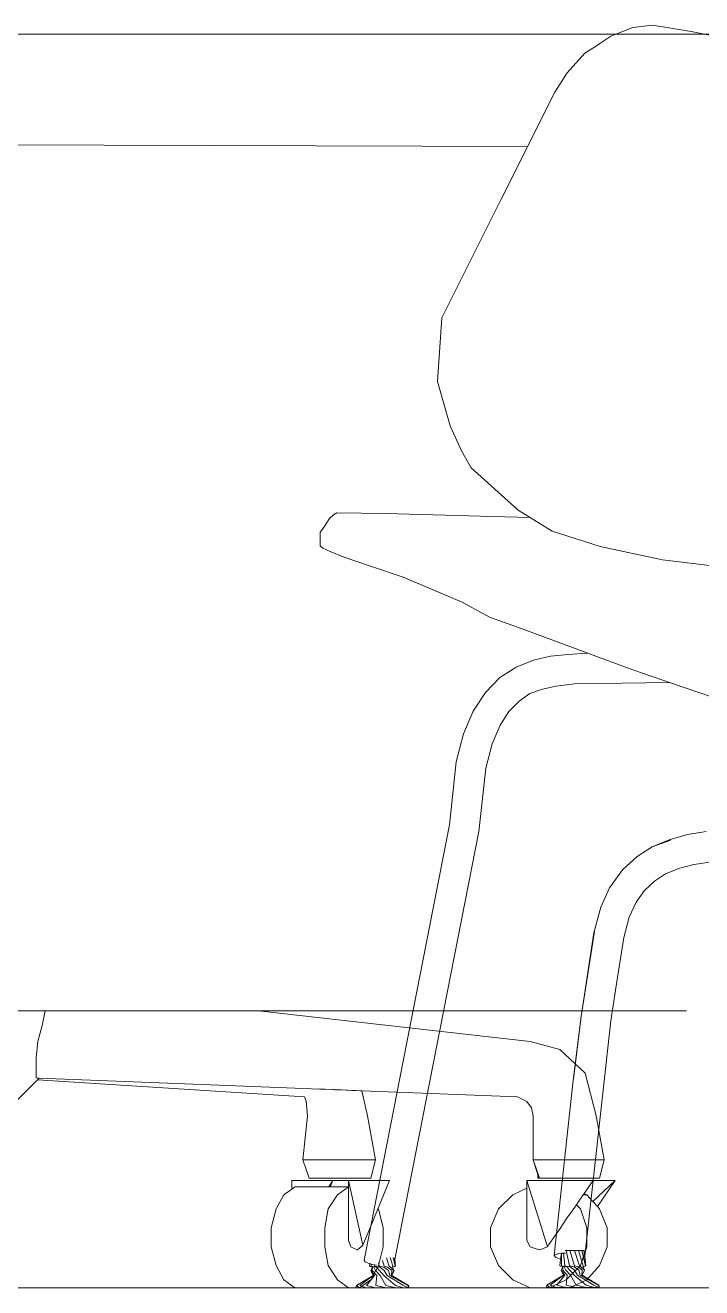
# Model space of a CAD drawing. Header units: millimetres. Extents: x -59 to 123, y 54 to 155.
# Drawn here: x 17.268 to 17.635, y 127.765 to 128.449 of the extents above; entities that cross this region are included whole.
import ezdxf

# ---------------------------------------------------------------- set-up
doc = ezdxf.new("R2010")
doc.units = ezdxf.units.MM
doc.layers.get('0').update_dxf_attribs({"lineweight": 9})
for name, color, linetype, lineweight in [('COTAS', 8, 'Continuous', 5), ('mobiliario', 7, 'Continuous', 0), ('MUROS', 7, 'Continuous', 80)]:
    doc.layers.add(name, color=color, linetype=linetype, lineweight=lineweight)

# ---------------------------------------------------------------- blocks, each defined once
blk = doc.blocks.new('silaapilablee')
for p, q in [((-1.04573, 0.08828), (-1.03505, 0.08945)), ((-1.01422, 0.086), (-1.03505, 0.08945)), ((-1.06313, 0.07984), (-1.0577, 0.08351)), ((-1.0577, 0.08351), (-1.04573, 0.08828)), ((-0.98786, 0.08086), (-1.01422, 0.086)), ((-1.06605, 0.07798), (-1.07177, 0.07437)), ((-1.06605, 0.07798), (-1.06313, 0.07984)), ((-1.07177, 0.07437), (-1.08125, 0.06371)), ((-1.08125, 0.06371), (-1.08798, 0.05315)), ((-1.11743, -0.0055), (-1.08798, 0.05315)), ((-1.11743, -0.0055), (-1.14931, -0.06898)), ((-1.14931, -0.06898), (-1.15159, -0.10359)), ((-1.15159, -0.10359), (-1.1448, -0.12762)), ((-1.1448, -0.12762), (-1.13853, -0.14121)), ((-1.13332, -0.15033), (-1.13853, -0.14121)), ((-1.13332, -0.15033), (-1.10786, -0.17327)), ((-1.21336, -0.18279), (-1.21004, -0.17772)), ((-1.21004, -0.17772), (-1.20788, -0.17588)), ((-1.20788, -0.17588), (-1.20619, -0.17472)), ((-1.20619, -0.17472), (-1.17958, -0.17515)), ((-1.17958, -0.17515), (-1.12184, -0.17663)), ((-1.12184, -0.17663), (-1.10139, -0.17728)), ((-1.10786, -0.17327), (-1.08939, -0.18471)), ((-1.21336, -0.18279), (-1.21517, -0.18512)), ((-1.21517, -0.18512), (-1.21517, -0.18638)), ((-1.21509, -0.19257), (-1.21517, -0.18638)), ((-1.06339, -0.19296), (-1.08939, -0.18471)), ((-1.21509, -0.19257), (-1.21365, -0.19388)), ((-1.2097, -0.19567), (-1.21365, -0.19388)), ((-1.20262, -0.19861), (-1.2097, -0.19567)), ((-1.02967, -0.20013), (-1.06339, -0.19296)), ((-1.20262, -0.19861), (-1.18728, -0.20381)), ((-1.18728, -0.20381), (-1.17027, -0.20958)), ((-1.02967, -0.20013), (-0.98751, -0.2052)), ((-1.17027, -0.20958), (-1.1383, -0.22307)), ((-1.1383, -0.22307), (-1.1235, -0.23133)), ((-1.1235, -0.23133), (-1.10566, -0.23762)), ((-1.10566, -0.23762), (-1.0483, -0.25887)), ((-1.0996, -0.25458), (-1.09028, -0.25233)), ((-1.08083, -0.25155), (-1.09028, -0.25233)), ((-1.0709, -0.25068), (-1.08083, -0.25155)), ((-1.0709, -0.25068), (-1.07031, -0.25067)), ((-1.11051, -0.25935), (-1.11785, -0.26395)), ((-1.11051, -0.25935), (-1.10904, -0.25833)), ((-1.10895, -0.25837), (-1.11051, -0.25935)), ((-1.10904, -0.25833), (-1.0996, -0.25458)), ((-1.0483, -0.25887), (-1.03682, -0.26283)), ((-1.12564, -0.27202), (-1.11785, -0.26395)), ((-1.07727, -0.26742), (-1.02593, -0.26658)), ((-1.03682, -0.26283), (-1.02841, -0.26573)), ((-1.02841, -0.26573), (-1.02643, -0.26641)), ((-1.02643, -0.26641), (-1.02593, -0.26658)), ((-1.02593, -0.26658), (-0.9904, -0.27884)), ((-1.13228, -0.2822), (-1.12564, -0.27202)), ((-1.10743, -0.27675), (-1.10157, -0.27263)), ((-1.09474, -0.27022), (-1.10157, -0.27263)), ((-1.09474, -0.27022), (-1.08738, -0.26857)), ((-1.07727, -0.26742), (-1.08738, -0.26857)), ((-1.10743, -0.27675), (-1.11286, -0.28231)), ((-1.13228, -0.2822), (-1.13759, -0.29452)), ((-1.11286, -0.28231), (-1.11759, -0.28976)), ((-1.12203, -0.29995), (-1.11759, -0.28976)), ((-1.13759, -0.29452), (-1.14146, -0.30958)), ((-1.12543, -0.31306), (-1.12203, -0.29995)), ((-1.14146, -0.30958), (-1.145, -0.34378)), ((-1.12543, -0.31306), (-1.12918, -0.3474)), ((-1.145, -0.34378), (-1.19141, -0.57954)), ((-1.17473, -0.57927), (-1.12918, -0.3474)), ((-1.00607, -0.34738), (-1.01613, -0.34907)), ((-1.02599, -0.3519), (-1.03531, -0.35572)), ((-1.03531, -0.35572), (-1.02514, -0.35197)), ((-1.01613, -0.34907), (-1.02599, -0.3519)), ((-1.05114, -0.36794), (-1.04341, -0.36082)), ((-1.04341, -0.36082), (-1.03531, -0.35572)), ((-1.05843, -0.37785), (-1.05114, -0.36794)), ((-1.02803, -0.37038), (-1.02032, -0.36722)), ((-1.01279, -0.36524), (-1.02032, -0.36722)), ((-1.01279, -0.36524), (-0.99402, -0.36262)), ((-1.03399, -0.37428), (-1.03947, -0.37933)), ((-1.03399, -0.37428), (-1.02803, -0.37038)), ((-1.06311, -0.38829), (-1.05843, -0.37785)), ((-1.04388, -0.38564), (-1.03947, -0.37933)), ((-1.06311, -0.38829), (-1.06684, -0.40221)), ((-1.04769, -0.39378), (-1.04388, -0.38564)), ((-1.04769, -0.39378), (-1.05054, -0.40474)), ((-1.07382, -0.44751), (-1.06651, -0.40151)), ((-1.06684, -0.40221), (-1.07382, -0.44751)), ((-1.05518, -0.43337), (-1.05054, -0.40474)), ((-1.05773, -0.44999), (-1.05518, -0.43337)), ((-1.07382, -0.44751), (-1.07815, -0.48215)), ((-1.07783, -0.48145), (-1.07382, -0.44751)), ((-1.0718, -0.57727), (-1.05773, -0.44999)), ((-1.08838, -0.57691), (-1.07815, -0.48215)), ((-1.0825, -0.57437), (-1.08196, -0.57437)), ((-1.08196, -0.57437), (-1.08006, -0.5826)), ((-1.08196, -0.57437), (-1.07981, -0.57437)), ((-1.07981, -0.57437), (-1.0773, -0.5826)), ((-1.07981, -0.57437), (-1.07742, -0.57437)), ((-1.07742, -0.57437), (-1.07467, -0.5826)), ((-1.07742, -0.57437), (-1.07515, -0.57437)), ((-1.07515, -0.57437), (-1.07259, -0.5826)), ((-1.07515, -0.57437), (-1.07335, -0.57437)), ((-1.07335, -0.57437), (-1.07136, -0.5826)), ((-1.07335, -0.57437), (-1.07229, -0.57437)), ((-1.07229, -0.57437), (-1.07118, -0.5826)), ((-1.07229, -0.57437), (-1.07213, -0.57437)), ((-1.07213, -0.57437), (-1.0718, -0.57727)), ((-1.19141, -0.57954), (-1.19076, -0.58055)), ((-1.19076, -0.58055), (-1.18909, -0.58122)), ((-1.18909, -0.58122), (-1.18825, -0.58147)), ((-1.18361, -0.58106), (-1.1832, -0.5828)), ((-1.18138, -0.5797), (-1.18043, -0.5828)), ((-1.17931, -0.57832), (-1.17781, -0.5828)), ((-1.17716, -0.57821), (-1.17573, -0.5828)), ((-1.17562, -0.57815), (-1.1745, -0.5828)), ((-1.1749, -0.57852), (-1.17432, -0.5828)), ((-1.17479, -0.57873), (-1.17473, -0.57927)), ((-1.17473, -0.57927), (-1.17432, -0.5828)), ((-1.08838, -0.57691), (-1.08586, -0.57591)), ((-1.08772, -0.57803), (-1.08838, -0.57691)), ((-1.0851, -0.57909), (-1.08772, -0.57803)), ((-1.08586, -0.57591), (-1.08449, -0.57585)), ((-1.08527, -0.5826), (-1.08487, -0.57914)), ((-1.08487, -0.57914), (-1.0851, -0.57909)), ((-1.08487, -0.57914), (-1.08449, -0.57585)), ((-1.08449, -0.57585), (-1.08433, -0.57585)), ((-1.08433, -0.57585), (-1.08438, -0.5826)), ((-1.08433, -0.57585), (-1.08337, -0.57581)), ((-1.08337, -0.57581), (-1.08216, -0.57577)), ((-1.08337, -0.57581), (-1.08255, -0.5826)), ((-1.0718, -0.57727), (-1.07118, -0.5826)), ((-1.19545, -0.59339), (-1.18638, -0.58794)), ((-1.18638, -0.58794), (-1.19367, -0.59339)), ((-1.18574, -0.58794), (-1.19001, -0.59339)), ((-1.18841, -0.5828), (-1.18825, -0.58147)), ((-1.18841, -0.5828), (-1.18615, -0.58346)), ((-1.18684, -0.58346), (-1.18841, -0.5828)), ((-1.18825, -0.58147), (-1.18751, -0.58169)), ((-1.18772, -0.58516), (-1.18684, -0.58346)), ((-1.18772, -0.58516), (-1.18574, -0.58794)), ((-1.18638, -0.58794), (-1.18772, -0.58516)), ((-1.18751, -0.58169), (-1.18752, -0.5828)), ((-1.18752, -0.5828), (-1.18472, -0.58346)), ((-1.18751, -0.58169), (-1.18679, -0.5819)), ((-1.18684, -0.58346), (-1.18691, -0.58516)), ((-1.18691, -0.58516), (-1.18444, -0.58794)), ((-1.18679, -0.5819), (-1.18577, -0.58212)), ((-1.18615, -0.58346), (-1.18527, -0.58516)), ((-1.18577, -0.58212), (-1.18569, -0.5828)), ((-1.18577, -0.58212), (-1.18463, -0.58236)), ((-1.18569, -0.5828), (-1.18279, -0.58346)), ((-1.18527, -0.58516), (-1.18267, -0.58794)), ((-1.18444, -0.58794), (-1.18504, -0.59339)), ((-1.18472, -0.58346), (-1.18302, -0.58516)), ((-1.1832, -0.5828), (-1.18064, -0.58346)), ((-1.18302, -0.58516), (-1.1807, -0.58794)), ((-1.18279, -0.58346), (-1.18053, -0.58516)), ((-1.18267, -0.58794), (-1.17951, -0.59339)), ((-1.1807, -0.58794), (-1.17426, -0.59339)), ((-1.18064, -0.58346), (-1.17816, -0.58516)), ((-1.18053, -0.58516), (-1.17883, -0.58794)), ((-1.18043, -0.5828), (-1.1786, -0.58346)), ((-1.17883, -0.58794), (-1.17009, -0.59339)), ((-1.1786, -0.58346), (-1.17628, -0.58516)), ((-1.17816, -0.58516), (-1.17735, -0.58794)), ((-1.17781, -0.5828), (-1.17698, -0.58346)), ((-1.17735, -0.58794), (-1.16764, -0.59339)), ((-1.17698, -0.58346), (-1.17517, -0.58516)), ((-1.17628, -0.58516), (-1.17648, -0.58794)), ((-1.17648, -0.58794), (-1.16727, -0.59339)), ((-1.17517, -0.58516), (-1.17635, -0.58794)), ((-1.17501, -0.58516), (-1.17635, -0.58794)), ((-1.17635, -0.58794), (-1.16727, -0.59339)), ((-1.17573, -0.5828), (-1.17603, -0.58346)), ((-1.17603, -0.58346), (-1.17501, -0.58516)), ((-1.1745, -0.5828), (-1.17589, -0.58346)), ((-1.17432, -0.5828), (-1.17589, -0.58346)), ((-1.17589, -0.58346), (-1.17501, -0.58516)), ((-1.09231, -0.59318), (-1.08324, -0.58774)), ((-1.08324, -0.58774), (-1.09053, -0.59318)), ((-1.0826, -0.58774), (-1.08687, -0.59318)), ((-1.08527, -0.5826), (-1.08301, -0.58326)), ((-1.0837, -0.58326), (-1.08527, -0.5826)), ((-1.08458, -0.58496), (-1.0837, -0.58326)), ((-1.08458, -0.58496), (-1.0826, -0.58774)), ((-1.08324, -0.58774), (-1.08458, -0.58496)), ((-1.08438, -0.5826), (-1.08159, -0.58326)), ((-1.0837, -0.58326), (-1.08377, -0.58496)), ((-1.08377, -0.58496), (-1.0813, -0.58774)), ((-1.08301, -0.58326), (-1.08213, -0.58496)), ((-1.08255, -0.5826), (-1.07965, -0.58326)), ((-1.08213, -0.58496), (-1.07953, -0.58774)), ((-1.0813, -0.58774), (-1.0819, -0.59318)), ((-1.08159, -0.58326), (-1.07988, -0.58496)), ((-1.08006, -0.5826), (-1.0775, -0.58326)), ((-1.07988, -0.58496), (-1.07756, -0.58774)), ((-1.07965, -0.58326), (-1.07739, -0.58496)), ((-1.07953, -0.58774), (-1.07637, -0.59318)), ((-1.07756, -0.58774), (-1.07112, -0.59318)), ((-1.0775, -0.58326), (-1.07502, -0.58496)), ((-1.07739, -0.58496), (-1.07569, -0.58774)), ((-1.0773, -0.5826), (-1.07546, -0.58326)), ((-1.07569, -0.58774), (-1.06695, -0.59318)), ((-1.07546, -0.58326), (-1.07314, -0.58496)), ((-1.07502, -0.58496), (-1.07421, -0.58774)), ((-1.07467, -0.5826), (-1.07384, -0.58326)), ((-1.07421, -0.58774), (-1.0645, -0.59318)), ((-1.07384, -0.58326), (-1.07203, -0.58496)), ((-1.07314, -0.58496), (-1.07334, -0.58774)), ((-1.07334, -0.58774), (-1.06413, -0.59318)), ((-1.07203, -0.58496), (-1.07321, -0.58774)), ((-1.07187, -0.58496), (-1.07321, -0.58774)), ((-1.07321, -0.58774), (-1.06413, -0.59318)), ((-1.07259, -0.5826), (-1.07289, -0.58326)), ((-1.07289, -0.58326), (-1.07187, -0.58496)), ((-1.07136, -0.5826), (-1.07275, -0.58326)), ((-1.07118, -0.5826), (-1.07275, -0.58326)), ((-1.07275, -0.58326), (-1.07187, -0.58496)), ((-1.19576, -0.59454), (-1.19545, -0.59339)), ((-1.19576, -0.59454), (-1.19394, -0.59454)), ((-1.19545, -0.59339), (-1.19394, -0.59454)), ((-1.1902, -0.59454), (-1.19394, -0.59454)), ((-1.19367, -0.59339), (-1.1902, -0.59454)), ((-1.18512, -0.59454), (-1.1902, -0.59454)), ((-1.19001, -0.59339), (-1.18512, -0.59454)), ((-1.17947, -0.59454), (-1.18512, -0.59454)), ((-1.18504, -0.59339), (-1.17947, -0.59454)), ((-1.17951, -0.59339), (-1.1741, -0.59454)), ((-1.1741, -0.59454), (-1.17947, -0.59454)), ((-1.17426, -0.59339), (-1.16984, -0.59454)), ((-1.16984, -0.59454), (-1.1741, -0.59454)), ((-1.17009, -0.59339), (-1.16734, -0.59454)), ((-1.16734, -0.59454), (-1.16984, -0.59454)), ((-1.16764, -0.59339), (-1.16697, -0.59454)), ((-1.16697, -0.59454), (-1.16734, -0.59454)), ((-1.16727, -0.59339), (-1.16697, -0.59454)), ((-1.09262, -0.59434), (-1.09231, -0.59318)), ((-1.09262, -0.59434), (-1.0908, -0.59434)), ((-1.09231, -0.59318), (-1.0908, -0.59434)), ((-1.08706, -0.59434), (-1.0908, -0.59434)), ((-1.09053, -0.59318), (-1.08706, -0.59434)), ((-1.08198, -0.59434), (-1.08706, -0.59434)), ((-1.08687, -0.59318), (-1.08198, -0.59434)), ((-1.07633, -0.59434), (-1.08198, -0.59434)), ((-1.0819, -0.59318), (-1.07633, -0.59434)), ((-1.07637, -0.59318), (-1.07096, -0.59434)), ((-1.07096, -0.59434), (-1.07633, -0.59434)), ((-1.07112, -0.59318), (-1.0667, -0.59434)), ((-1.0667, -0.59434), (-1.07096, -0.59434)), ((-1.06695, -0.59318), (-1.0642, -0.59434)), ((-1.0642, -0.59434), (-1.0667, -0.59434)), ((-1.0645, -0.59318), (-1.06383, -0.59434)), ((-1.06383, -0.59434), (-1.0642, -0.59434)), ((-1.06413, -0.59318), (-1.06383, -0.59434))]:
    blk.add_line(p, q)
blk = doc.blocks.new('FQ4')
at = {"layer": 'mobiliario', "ltscale": 0.5}
for p, q in [((1853.1489, 1060.79422), (1852.59551, 1060.79259)), ((1853.08596, 1060.32422), (1852.50944, 1060.32422))]:
    blk.add_line(p, q, dxfattribs=at)
at = {"layer": 'mobiliario'}
for p, q in [((1852.74132, 1060.32422), (1852.59426, 1060.30755)), ((1852.85704, 1060.32422), (1852.85836, 1060.31696)), ((1852.85836, 1060.31696), (1852.86093, 1060.30755)), ((1852.56434, 1060.29046), (1852.57802, 1060.30328)), ((1852.59426, 1060.30755), (1852.57802, 1060.30328)), ((1852.86178, 1060.29901), (1852.86093, 1060.30755)), ((1852.86178, 1060.29217), (1852.86178, 1060.29901)), ((1852.55836, 1060.26738), (1852.56434, 1060.29046)), ((1852.86178, 1060.2879), (1852.86178, 1060.29217)), ((1852.70832, 1060.28186), (1852.73075, 1060.28274)), ((1852.71652, 1060.2777), (1852.86109, 1060.28688)), ((1852.73075, 1060.28274), (1852.75823, 1060.28382)), ((1852.75823, 1060.28382), (1852.86014, 1060.28783)), ((1852.86014, 1060.28783), (1852.86178, 1060.2879)), ((1852.86068, 1060.28728), (1852.86014, 1060.28783)), ((1852.86089, 1060.28708), (1852.86068, 1060.28728)), ((1852.86107, 1060.2869), (1852.86089, 1060.28708)), ((1852.86109, 1060.28688), (1852.86107, 1060.2869)), ((1852.87375, 1060.27422), (1852.86109, 1060.28688)), ((1852.6011, 1060.27764), (1852.59597, 1060.27508)), ((1852.6011, 1060.27764), (1852.68538, 1060.28096)), ((1852.68538, 1060.28096), (1852.68229, 1060.26738)), ((1852.68538, 1060.28096), (1852.68609, 1060.28098)), ((1852.68609, 1060.28098), (1852.68866, 1060.28108)), ((1852.68866, 1060.28108), (1852.68913, 1060.2811)), ((1852.68913, 1060.2811), (1852.69073, 1060.28117)), ((1852.69073, 1060.28117), (1852.69293, 1060.28125)), ((1852.69293, 1060.28125), (1852.69376, 1060.28129)), ((1852.69376, 1060.28129), (1852.69642, 1060.28139)), ((1852.69642, 1060.28139), (1852.69993, 1060.28153)), ((1852.69993, 1060.28153), (1852.70051, 1060.28155)), ((1852.70051, 1060.28155), (1852.70115, 1060.28158)), ((1852.70115, 1060.28158), (1852.7052, 1060.28174)), ((1852.7052, 1060.28174), (1852.70832, 1060.28186)), ((1852.71557, 1060.27536), (1852.71648, 1060.27764)), ((1852.71648, 1060.27764), (1852.71652, 1060.2777)), ((1852.5934, 1060.27166), (1852.59255, 1060.26738)), ((1852.59597, 1060.27508), (1852.5934, 1060.27166)), ((1852.71477, 1060.26738), (1852.71557, 1060.27536)), ((1852.55836, 1060.26738), (1852.55409, 1060.24345)), ((1852.59255, 1060.24345), (1852.59255, 1060.26738)), ((1852.68229, 1060.26738), (1852.67802, 1060.24345)), ((1852.71477, 1060.26738), (1852.71734, 1060.24345)), ((1852.55665, 1060.23362), (1852.55409, 1060.24345)), ((1852.55409, 1060.24345), (1852.55665, 1060.24345)), ((1852.55665, 1060.24345), (1852.56093, 1060.24345)), ((1852.56776, 1060.24345), (1852.56093, 1060.24345)), ((1852.56776, 1060.24345), (1852.57546, 1060.24345)), ((1852.57546, 1060.24345), (1852.58315, 1060.24345)), ((1852.58913, 1060.24345), (1852.58315, 1060.24345)), ((1852.58913, 1060.23362), (1852.59255, 1060.24345)), ((1852.59255, 1060.24345), (1852.58913, 1060.24345)), ((1852.58999, 1060.23533), (1852.59255, 1060.24345)), ((1852.68058, 1060.23362), (1852.67802, 1060.24345)), ((1852.67802, 1060.24345), (1852.67973, 1060.24345)), ((1852.684, 1060.24345), (1852.67973, 1060.24345)), ((1852.69084, 1060.24345), (1852.684, 1060.24345)), ((1852.69853, 1060.24345), (1852.69084, 1060.24345)), ((1852.69853, 1060.24345), (1852.70537, 1060.24345)), ((1852.71221, 1060.24345), (1852.70537, 1060.24345)), ((1852.71563, 1060.24345), (1852.71221, 1060.24345)), ((1852.71392, 1060.23362), (1852.71734, 1060.24345)), ((1852.71563, 1060.24345), (1852.71734, 1060.24345)), ((1852.58999, 1060.23533), (1852.58956, 1060.23448)), ((1852.58999, 1060.23533), (1852.58999, 1060.23362)), ((1852.56014, 1060.22088), (1852.54811, 1060.23234)), ((1852.55776, 1060.2182), (1852.54811, 1060.23234)), ((1852.54811, 1060.23234), (1852.56007, 1060.23234)), ((1852.55665, 1060.23362), (1852.55836, 1060.23362)), ((1852.56264, 1060.23362), (1852.55836, 1060.23362)), ((1852.56007, 1060.23234), (1852.56493, 1060.2253)), ((1852.59597, 1060.23234), (1852.56007, 1060.23234)), ((1852.56264, 1060.23362), (1852.56862, 1060.23362)), ((1852.57546, 1060.23362), (1852.56862, 1060.23362)), ((1852.57546, 1060.23362), (1852.58144, 1060.23362)), ((1852.58144, 1060.23362), (1852.58657, 1060.23362)), ((1852.58486, 1060.19644), (1852.59597, 1060.23234)), ((1852.58913, 1060.23362), (1852.58657, 1060.23362)), ((1852.58956, 1060.23448), (1852.58913, 1060.23362)), ((1852.58999, 1060.23362), (1852.58913, 1060.23362)), ((1852.58956, 1060.23448), (1852.58999, 1060.23362)), ((1852.59597, 1060.22814), (1852.59597, 1060.23234)), ((1852.60366, 1060.22465), (1852.59597, 1060.22814)), ((1852.59597, 1060.21975), (1852.59597, 1060.22814)), ((1852.69255, 1060.23234), (1852.67033, 1060.23234)), ((1852.67033, 1060.23234), (1852.67654, 1060.21736)), ((1852.68058, 1060.23362), (1852.68229, 1060.23362)), ((1852.68229, 1060.23362), (1852.68657, 1060.23362)), ((1852.68486, 1060.1973), (1852.69255, 1060.23234)), ((1852.68657, 1060.23362), (1852.69169, 1060.23362)), ((1852.69853, 1060.23362), (1852.69169, 1060.23362)), ((1852.69255, 1060.22892), (1852.69255, 1060.23234)), ((1852.69255, 1060.23234), (1852.7011, 1060.23234)), ((1852.69853, 1060.22465), (1852.69255, 1060.22892)), ((1852.69255, 1060.22892), (1852.69255, 1060.19986)), ((1852.69255, 1060.22892), (1852.7026, 1060.22892)), ((1852.70452, 1060.23362), (1852.69853, 1060.23362)), ((1852.7011, 1060.23234), (1852.72332, 1060.23234)), ((1852.70335, 1060.22892), (1852.7011, 1060.23234)), ((1852.7026, 1060.22892), (1852.7011, 1060.23234)), ((1852.7026, 1060.22892), (1852.70335, 1060.22892)), ((1852.72161, 1060.22892), (1852.70335, 1060.22892)), ((1852.70452, 1060.23362), (1852.70964, 1060.23362)), ((1852.71306, 1060.23362), (1852.70964, 1060.23362)), ((1852.71392, 1060.23362), (1852.71306, 1060.23362)), ((1852.72161, 1060.22892), (1852.72332, 1060.2277)), ((1852.72332, 1060.23234), (1852.72332, 1060.2277)), ((1852.56349, 1060.22465), (1852.56014, 1060.22088)), ((1852.56493, 1060.2253), (1852.56349, 1060.22465)), ((1852.56514, 1060.22499), (1852.56349, 1060.22465)), ((1852.56538, 1060.22465), (1852.56349, 1060.22465)), ((1852.56493, 1060.2253), (1852.56514, 1060.22499)), ((1852.56514, 1060.22499), (1852.56538, 1060.22465)), ((1852.56538, 1060.22465), (1852.56749, 1060.2216)), ((1852.56749, 1060.2216), (1852.56915, 1060.2192)), ((1852.61135, 1060.21696), (1852.60366, 1060.22465)), ((1852.70366, 1060.21696), (1852.69853, 1060.22465)), ((1852.72332, 1060.2277), (1852.72759, 1060.22465)), ((1852.72759, 1060.22465), (1852.73187, 1060.21696)), ((1852.55665, 1060.21696), (1852.55238, 1060.2067)), ((1852.55776, 1060.2182), (1852.55665, 1060.21696)), ((1852.56014, 1060.22088), (1852.55776, 1060.2182)), ((1852.56691, 1060.21696), (1852.56349, 1060.2067)), ((1852.56915, 1060.2192), (1852.56691, 1060.21696)), ((1852.56915, 1060.2192), (1852.5746, 1060.2113)), ((1852.59597, 1060.19986), (1852.59597, 1060.21975)), ((1852.61563, 1060.2067), (1852.61135, 1060.21696)), ((1852.67631, 1060.21696), (1852.67375, 1060.2067)), ((1852.67654, 1060.21736), (1852.67631, 1060.21696)), ((1852.67654, 1060.21736), (1852.68058, 1060.2076)), ((1852.70537, 1060.2067), (1852.70366, 1060.21696)), ((1852.73187, 1060.21696), (1852.73443, 1060.2067)), ((1852.5746, 1060.2113), (1852.57801, 1060.20636)), ((1852.68058, 1060.2076), (1852.68342, 1060.20077)), ((1852.55238, 1060.2067), (1852.55238, 1060.19644)), ((1852.56349, 1060.19644), (1852.56349, 1060.2067)), ((1852.57801, 1060.20636), (1852.584, 1060.19768)), ((1852.61563, 1060.19644), (1852.61563, 1060.2067)), ((1852.67375, 1060.2067), (1852.67375, 1060.19644)), ((1852.68342, 1060.20077), (1852.68486, 1060.1973)), ((1852.70537, 1060.19644), (1852.70537, 1060.2067)), ((1852.73443, 1060.2067), (1852.73443, 1060.19644)), ((1852.55238, 1060.19644), (1852.55665, 1060.18619)), ((1852.56349, 1060.19644), (1852.56691, 1060.18619)), ((1852.584, 1060.19768), (1852.58486, 1060.19644)), ((1852.58486, 1060.19644), (1852.58892, 1060.19473)), ((1852.58892, 1060.19473), (1852.59033, 1060.19519)), ((1852.59033, 1060.19519), (1852.59426, 1060.19644)), ((1852.59426, 1060.19644), (1852.59597, 1060.19986)), ((1852.61135, 1060.18619), (1852.61563, 1060.19644)), ((1852.67375, 1060.19644), (1852.67631, 1060.18619)), ((1852.68486, 1060.1973), (1852.68657, 1060.19559)), ((1852.68657, 1060.19559), (1852.68785, 1060.19473)), ((1852.68785, 1060.19473), (1852.69018, 1060.1959)), ((1852.69018, 1060.1959), (1852.69127, 1060.19644)), ((1852.69127, 1060.19644), (1852.69255, 1060.19986)), ((1852.70366, 1060.18619), (1852.70537, 1060.19644)), ((1852.73443, 1060.19644), (1852.73187, 1060.18619)), ((1852.55665, 1060.18619), (1852.56349, 1060.17849)), ((1852.56691, 1060.18619), (1852.5746, 1060.17849)), ((1852.60366, 1060.17849), (1852.61135, 1060.18619)), ((1852.67631, 1060.18619), (1852.68058, 1060.17849)), ((1852.69853, 1060.17849), (1852.70366, 1060.18619)), ((1852.73187, 1060.18619), (1852.72759, 1060.17849)), ((1852.56349, 1060.17849), (1852.57289, 1060.17422)), ((1852.57289, 1060.17422), (1852.584, 1060.17422)), ((1852.5746, 1060.17849), (1852.584, 1060.17422)), ((1852.59426, 1060.17422), (1852.584, 1060.17422)), ((1852.59426, 1060.17422), (1852.60366, 1060.17849)), ((1852.68058, 1060.17849), (1852.68657, 1060.17422)), ((1852.68657, 1060.17422), (1852.69255, 1060.17422)), ((1852.69255, 1060.17422), (1852.69853, 1060.17849)), ((1852.72161, 1060.17422), (1852.69255, 1060.17422)), ((1852.72759, 1060.17849), (1852.72161, 1060.17422))]:
    blk.add_line(p, q, dxfattribs=at)
at = {"layer": 'mobiliario', "ltscale": 0.5}
blk.add_lwpolyline([(1853.19585, 1060.85337), (1852.39955, 1060.85337)], dxfattribs=at)
at = {"layer": 'mobiliario', "xscale": -1}
blk.add_blockref('silaapilablee', (1851.4928, 1060.76877), dxfattribs=at)

msp = doc.modelspace()

# ---------------------------------------------------------------- linework, layer by layer
at = {"layer": 'MUROS', "color": 7, "lineweight": 5}
msp.add_lwpolyline([(3.25149, 127.76501), (18.00149, 127.76501)], dxfattribs=at)

# ---------------------------------------------------------------- block references
at = {"layer": 'COTAS', "color": 7, "lineweight": 5, "xscale": -1}
msp.add_blockref('FQ4', (1870.13615, -932.40921), dxfattribs=at)

doc.saveas('drawing.dxf')
